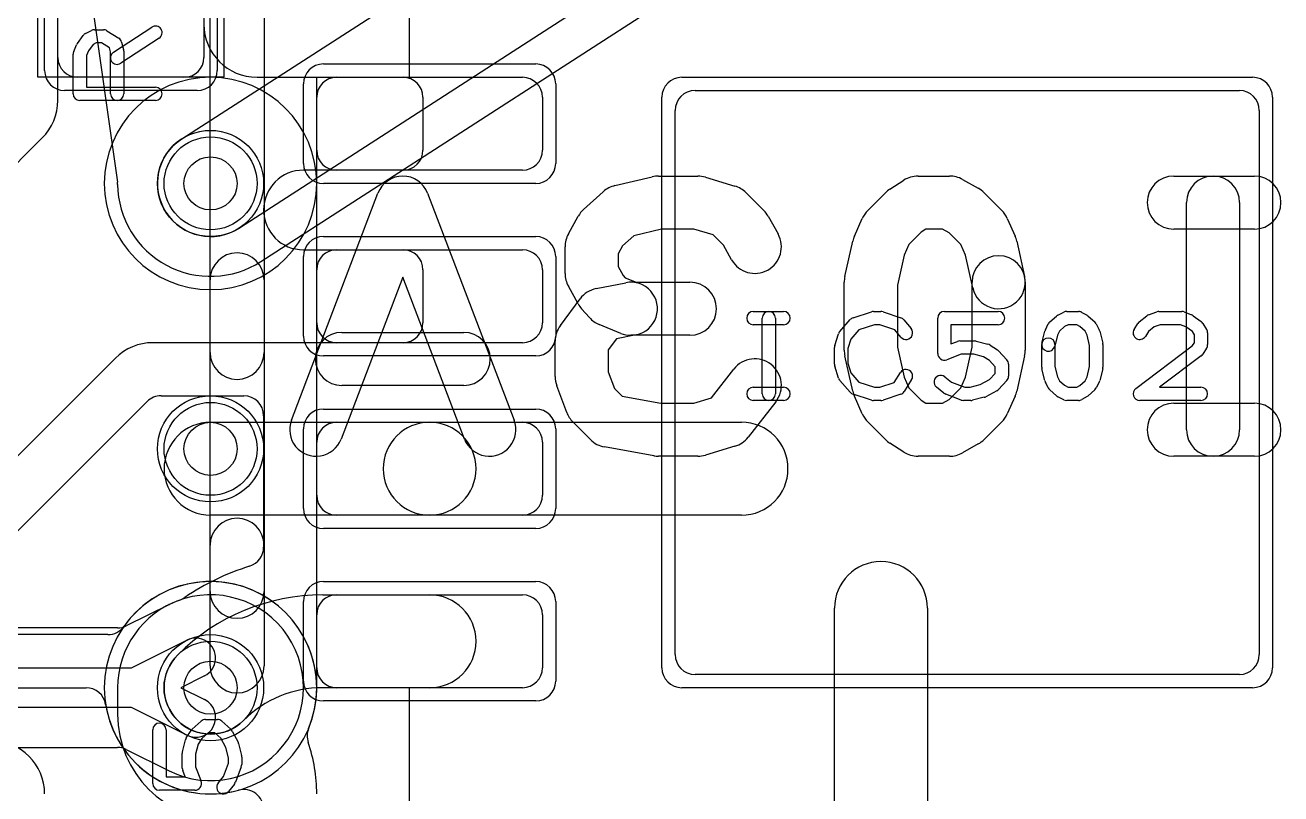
# Model space of a CAD drawing. Extents: x 0 to 23.1, y -0.5 to 20.
# Drawn here: x 14.302 to 19.031, y 10.2 to 13.097 of the extents above; entities that cross this region are included whole.
import ezdxf

# ---------------------------------------------------------------- set-up
doc = ezdxf.new("R2010")
doc.units = 0
for name, color, linetype in [('Hole', 1, 'CONTINUOUS'), ('L1', 3, 'CONTINUOUS'), ('L2', 3, 'CONTINUOUS'), ('L3', 3, 'CONTINUOUS'), ('L4', 3, 'CONTINUOUS'), ('MetalMask-A', 176, 'CONTINUOUS'), ('PartsArea-A', 111, 'CONTINUOUS'), ('PartsSilk-A', 221, 'CONTINUOUS'), ('PartsSilk-B', 221, 'CONTINUOUS'), ('Resist-A', 2, 'CONTINUOUS'), ('Resist-B', 2, 'CONTINUOUS'), ('Silk-A', 140, 'CONTINUOUS'), ('Silk-B', 140, 'CONTINUOUS')]:
    doc.layers.add(name, color=color, linetype=linetype)

msp = doc.modelspace()

# ---------------------------------------------------------------- linework, layer by layer
at = {"layer": 'Hole'}
for centre in [(15, 12.5), (15, 11.5), (15, 10.6)]:
    msp.add_circle(centre, 0.1, dxfattribs=at)
at = {"layer": 'L1'}
for p, q in [((14.425, 12.8128), (14.425, 13.27503)), ((14.425, 12.975), (14.425, 13.275)), ((14.975, 13.275), (14.975, 12.975)), ((14.9, 12.9), (14.5, 12.9)), ((15.175, 12.9), (15.72503, 12.9)), ((15.475, 12.9), (16.175, 12.9)), ((15.4, 12.625), (15.4, 12.825)), ((15.8, 12.82503), (15.8, 12.62501)), ((16.25, 12.825), (16.25, 12.625)), ((16.825, 12.85), (18.875, 12.85)), ((16.75, 10.725), (16.75, 12.775)), ((18.95, 12.775), (18.95, 10.725)), ((13.94752, 12.25248), (14.36642, 12.67138)), ((15.72503, 12.55004), (15.35, 12.55004)), ((16.175, 12.55), (15.475, 12.55)), ((15.2, 12.40004), (15.2, 12.39996)), ((15.35, 12.24996), (15.72503, 12.24996)), ((15.475, 12.25), (16.175, 12.25)), ((15.4, 11.975), (15.4, 12.175)), ((15.8, 12.17499), (15.8, 11.97497)), ((16.25, 12.175), (16.25, 11.975)), ((15.72503, 11.9), (14.78284, 11.9)), ((16.175, 11.9), (15.475, 11.9)), ((14.64142, 11.84142), (13.95858, 11.15858)), ((14.81392, 11.69996), (15.12496, 11.69996)), ((14.10003, 11.01713), (14.76089, 11.67799)), ((15, 11.6), (15.825, 11.6)), ((15.19996, 11.62496), (15.19996, 11.12964)), ((15.475, 11.6), (16.175, 11.6)), ((15.825, 11.6), (17, 11.6)), ((15.4, 11.325), (15.4, 11.525)), ((16.25, 11.525), (16.25, 11.325)), ((15.825, 11.25), (15, 11.25)), ((16.175, 11.25), (15.475, 11.25)), ((17, 11.25), (15.825, 11.25)), ((15.42247, 10.95), (15.825, 10.95)), ((15.475, 10.95), (16.175, 10.95)), ((17.35, 9.725), (17.35, 10.9)), ((17.7, 10.9), (17.7, 9.725)), ((15.4, 10.675), (15.4, 10.875)), ((16.25, 10.875), (16.25, 10.675)), ((18.875, 10.65), (16.825, 10.65)), ((14.64996, 10.6), (14.64996, 10.49996)), ((15.825, 10.6), (15.42247, 10.6)), ((16.175, 10.6), (15.475, 10.6))]:
    msp.add_line(p, q, dxfattribs=at)
for centre in [(15, 12.5), (15, 11.5), (15, 10.6)]:
    msp.add_circle(centre, 0.2, dxfattribs=at)
for centre, radius, start, end in [((15.175, 13.1), 0.2, 180, -90), ((14.5, 12.975), 0.075, 180, -90), ((14.9, 12.975), 0.075, -90, 0), ((15.475, 12.825), 0.075, 90, 180), ((15.72503, 12.82503), 0.07497, 0, 90), ((16.175, 12.825), 0.075, 0, 90), ((16.825, 12.775), 0.075, 90, 180), ((18.875, 12.775), 0.075, 0, 90), ((14.225, 12.8128), 0.2, -45, 0), ((15.475, 12.625), 0.075, 180, -90), ((15.72503, 12.62501), 0.07497, -90, 0), ((16.175, 12.625), 0.075, -90, 0), ((15.35, 12.40004), 0.15, 90, 180), ((15.35, 12.39996), 0.15, 180, -90), ((15.475, 12.175), 0.075, 90, 180), ((15.72503, 12.17499), 0.07497, 0, 90), ((16.175, 12.175), 0.075, 0, 90), ((15.475, 11.975), 0.075, 180, -90), ((15.72503, 11.97497), 0.07497, -90, 0), ((16.175, 11.975), 0.075, -90, 0), ((14.78284, 11.7), 0.2, 90, 135), ((14.81392, 11.62496), 0.075, 90, 135), ((15.12496, 11.62496), 0.075, 0, 90), ((15, 11.425), 0.175, 90, -90), ((15.475, 11.525), 0.075, 90, 180), ((15.825, 11.425), 0.175, 90, -90), ((15.825, 11.425), 0.175, -90, 90), ((16.175, 11.525), 0.075, 0, 90), ((17, 11.425), 0.175, -90, 90), ((15.475, 11.325), 0.075, 180, -90), ((16.175, 11.325), 0.075, -90, 0), ((15.12496, 11.12964), 0.075, -72.64734, 0), ((17.525, 10.9), 0.175, 0, 180), ((15.42247, 10.17755), 0.92249, 107.35306, 124.24907), ((15, 10.6), 0.35004, 109.39155, 180), ((15.42247, 10.17755), 0.77245, 90, 135), ((14.85999, 11.00131), 0.075, -71.50707, -54.72697), ((15.475, 10.875), 0.075, 90, 180), ((15.825, 10.775), 0.175, -90, 90), ((16.175, 10.875), 0.075, 0, 90), ((15.00001, 10.60001), 0.175, 135, -45), ((16.825, 10.725), 0.075, 180, -90), ((18.875, 10.725), 0.075, -90, 0), ((15.475, 10.675), 0.075, 180, -90), ((16.175, 10.675), 0.075, -90, 0), ((15.42247, 10.17755), 0.42245, 90, 135), ((15.04996, 10.49996), 0.4, 180, -90), ((14.17504, 10.2), 0.2, 0, 90)]:
    msp.add_arc(centre, radius, start, end, dxfattribs=at)
at = {"layer": 'L2'}
msp.add_circle((15, 11.5), 0.2, dxfattribs=at)
for centre, start, end in [((15, 12.5), 90, -90), ((15, 12.5), -90, 90), ((15, 10.6), 90, -90), ((15, 10.6), -90, 90)]:
    msp.add_arc(centre, 0.40004, start, end, dxfattribs=at)
at = {"layer": 'L3'}
for p, q in [((14.61268, 10.80004), (3.7, 10.80004)), ((3.7, 10.6), (14.53094, 10.6))]:
    msp.add_line(p, q, dxfattribs=at)
msp.add_circle((15, 11.5), 0.2, dxfattribs=at)
for centre, radius, start, end in [((15, 12.5), 0.40004, 90, -90), ((15, 12.5), 0.40004, -90, 90), ((15, 10.60001), 0.40004, -22.51421, 144.53758), ((14.61268, 10.87504), 0.075, -90, -34.92756), ((14.53094, 10.52503), 0.07497, 9.07911, 90), ((15, 10.6), 0.40004, -170.91889, -74.73847), ((15.43883, 10.41811), 0.075, 157.48356, -161.15195), ((14.8, 10.19999), 0.60004, 0.00096, 18.85225), ((15.12503, 10.14174), 0.07497, 0, 105.2578)]:
    msp.add_arc(centre, radius, start, end, dxfattribs=at)
at = {"layer": 'L4'}
for p, q in [((14.89151, 12.66802), (18.06651, 14.71802)), ((14.36463, 14.49716), (14.64925, 12.505)), ((18.28349, 14.38198), (15.10849, 12.33198)), ((15.18987, 12.20593), (18.3407, 14.24032)), ((14.84269, 10.9127), (14.6828, 10.83293)), ((14.64932, 10.82504), (12.5, 10.82504)), ((14.70234, 10.675), (14.91071, 10.77896)), ((13.61, 10.675), (14.70234, 10.675)), ((14.97767, 10.64474), (14.888, 10.6)), ((14.888, 10.6), (14.97767, 10.55526)), ((14.70234, 10.525), (13.61, 10.525)), ((14.91071, 10.42104), (14.70234, 10.525)), ((12.5, 10.37496), (14.64931, 10.37496)), ((14.68279, 10.36707), (14.84374, 10.28678))]:
    msp.add_line(p, q, dxfattribs=at)
for centre in [(15, 12.5), (15, 11.5), (15, 10.6)]:
    msp.add_circle(centre, 0.2, dxfattribs=at)
for centre, radius, start, end in [((15, 12.5), 0.2, 122.85021, -57.15091), ((14.575, 12.49439), 0.075, 0.75636, 8.13226), ((15, 12.5), 0.35004, -179.24376, -57.15118), ((15, 10.6), 0.35004, -116.33446, 116.26345), ((14.80921, 10.97981), 0.075, -63.4862, -63.05232), ((15.00183, 10.60092), 0.35004, 116.7239, 116.9479), ((14.81192, 10.98116), 0.075, -64.31987, -63.73559), ((14.64932, 10.90004), 0.075, -90, -63.4862), ((14.94419, 10.71185), 0.075, -63.4862, 116.51596), ((14.94419, 10.48815), 0.075, -116.5138, 63.48404), ((14.64931, 10.29996), 0.075, 63.4862, 90), ((14.94421, 10.48814), 0.22504, -116.51723, -116.29976), ((14.81145, 10.21907), 0.075, 63.66726, 63.85179)]:
    msp.add_arc(centre, radius, start, end, dxfattribs=at)
at = {"layer": 'MetalMask-A'}
for p, q in [((14.425, 12.975), (14.425, 13.275)), ((14.975, 13.275), (14.975, 12.975)), ((14.9, 12.9), (14.5, 12.9)), ((15.475, 12.9), (16.175, 12.9)), ((15.4, 12.625), (15.4, 12.825)), ((16.25, 12.825), (16.25, 12.625)), ((16.825, 12.85), (18.875, 12.85)), ((16.75, 10.725), (16.75, 12.775)), ((18.95, 12.775), (18.95, 10.725)), ((16.175, 12.55), (15.475, 12.55)), ((15.475, 12.25), (16.175, 12.25)), ((15.4, 11.975), (15.4, 12.175)), ((16.25, 12.175), (16.25, 11.975)), ((16.175, 11.9), (15.475, 11.9)), ((15.475, 11.6), (16.175, 11.6)), ((15.4, 11.325), (15.4, 11.525)), ((16.25, 11.525), (16.25, 11.325)), ((16.175, 11.25), (15.475, 11.25)), ((15.475, 10.95), (16.175, 10.95)), ((15.4, 10.675), (15.4, 10.875)), ((16.25, 10.875), (16.25, 10.675)), ((18.875, 10.65), (16.825, 10.65)), ((16.175, 10.6), (15.475, 10.6))]:
    msp.add_line(p, q, dxfattribs=at)
for centre, start, end in [((14.5, 12.975), 180, -90), ((14.9, 12.975), -90, 0), ((15.475, 12.825), 90, 180), ((16.175, 12.825), 0, 90), ((16.825, 12.775), 90, 180), ((18.875, 12.775), 0, 90), ((15.475, 12.625), 180, -90), ((16.175, 12.625), -90, 0), ((15.475, 12.175), 90, 180), ((16.175, 12.175), 0, 90), ((15.475, 11.975), 180, -90), ((16.175, 11.975), -90, 0), ((15.475, 11.525), 90, 180), ((16.175, 11.525), 0, 90), ((15.475, 11.325), 180, -90), ((16.175, 11.325), -90, 0), ((15.475, 10.875), 90, 180), ((16.175, 10.875), 0, 90), ((16.825, 10.725), 180, -90), ((18.875, 10.725), -90, 0), ((15.475, 10.675), 180, -90), ((16.175, 10.675), -90, 0)]:
    msp.add_arc(centre, 0.075, start, end, dxfattribs=at)
at = {"layer": 'PartsArea-A'}
for p, q in [((14.35, 12.9), (14.35, 14.2)), ((15.05, 14.2), (15.05, 12.9)), ((15.75, 12.9), (15.75, 13.85)), ((15.05, 12.9), (14.35, 12.9)), ((15.4, 12.9), (15.75, 12.9)), ((15.4, 10.6), (15.4, 12.9)), ((15.75, 10.6), (15.4, 10.6)), ((15.75, 9.65), (15.75, 10.6))]:
    msp.add_line(p, q, dxfattribs=at)
at = {"layer": 'PartsSilk-A'}
for p, q in [((14.9984, 10.68216), (14.9984, 14.5)), ((15.2016, 14.3984), (15.2016, 10.68216)), ((14.4983, 13.0272), (14.52052, 13.05776)), ((14.52956, 13.06542), (14.55178, 13.07653)), ((14.56296, 13.07917), (14.5963, 13.07917)), ((14.60955, 13.07537), (14.65399, 13.04759)), ((14.63447, 12.99453), (14.77891, 13.08898)), ((14.48456, 12.99765), (14.49567, 13.02265)), ((14.55737, 13.02343), (14.54029, 12.99993)), ((14.56886, 13.02917), (14.55737, 13.02343)), ((14.58913, 13.02917), (14.56886, 13.02917)), ((14.61913, 13.01042), (14.58913, 13.02917)), ((14.62315, 12.99533), (14.61913, 13.01042)), ((14.80627, 13.04714), (14.66183, 12.95269)), ((14.6649, 13.03283), (14.67231, 13.00505)), ((14.48241, 12.8375), (14.48241, 12.9875)), ((14.54029, 12.99993), (14.53241, 12.9822)), ((14.53241, 12.9822), (14.53241, 12.8625)), ((14.62315, 12.8375), (14.62315, 12.99533)), ((14.67315, 12.99861), (14.67315, 12.8375)), ((14.53241, 12.8625), (14.79259, 12.8625)), ((14.79259, 12.8125), (14.50741, 12.8125)), ((17.04444, 12.01759), (17.15833, 12.01759)), ((17.42016, 11.99418), (17.4896, 12.0164)), ((17.49722, 12.01759), (17.525, 12.01759)), ((17.5329, 12.01631), (17.59957, 11.99409)), ((17.76389, 12.01759), (17.96667, 12.01759)), ((18.1916, 12.00384), (18.21382, 12.01495)), ((18.225, 12.01759), (18.26944, 12.01759)), ((18.28184, 12.0143), (18.30129, 12.00319)), ((18.53313, 12.00497), (18.56368, 12.01608)), ((18.57222, 12.01759), (18.65833, 12.01759)), ((18.66761, 12.0158), (18.69539, 12.00469)), ((17.15833, 11.96759), (17.04444, 11.96759)), ((17.07778, 11.70741), (17.07778, 11.99259)), ((17.12778, 11.99259), (17.12778, 11.70741)), ((17.37008, 11.94239), (17.40897, 11.98683)), ((17.50112, 11.96759), (17.44202, 11.94868)), ((17.52094, 11.96759), (17.50112, 11.96759)), ((17.57702, 11.9489), (17.52094, 11.96759)), ((17.61088, 11.98637), (17.63865, 11.95304)), ((17.73889, 11.85926), (17.73889, 11.99259)), ((17.96667, 11.96759), (17.78889, 11.96759)), ((17.78889, 11.96759), (17.78889, 11.89554)), ((18.14431, 11.94822), (18.15542, 11.97044)), ((18.16117, 11.97795), (18.18617, 12.00017)), ((18.2309, 11.96759), (18.21692, 11.9606)), ((18.2628, 11.96759), (18.2309, 11.96759)), ((18.27423, 11.96106), (18.2628, 11.96759)), ((18.3055, 12.00017), (18.3305, 11.97795)), ((18.33625, 11.97044), (18.34736, 11.94822)), ((18.4788, 11.95029), (18.49269, 11.97251)), ((18.49827, 11.97878), (18.52605, 12.001)), ((18.57662, 11.96759), (18.55408, 11.95939)), ((18.65352, 11.96759), (18.57662, 11.96759)), ((18.67393, 11.95943), (18.65352, 11.96759)), ((18.70081, 12.0017), (18.73137, 11.97948)), ((18.73787, 11.97251), (18.75176, 11.95029)), ((17.35114, 11.88894), (17.36503, 11.93339)), ((17.44202, 11.94868), (17.41118, 11.91344)), ((17.60023, 11.92104), (17.57702, 11.9489)), ((18.13131, 11.89865), (18.14242, 11.9431)), ((18.19026, 11.92831), (18.17981, 11.88653)), ((18.19799, 11.94377), (18.19026, 11.92831)), ((18.21692, 11.9606), (18.19799, 11.94377)), ((18.29368, 11.94377), (18.27423, 11.96106)), ((18.30141, 11.92831), (18.29368, 11.94377)), ((18.31111, 11.88951), (18.30141, 11.92831)), ((18.34925, 11.9431), (18.36036, 11.89865)), ((18.53283, 11.9424), (18.5212, 11.92379)), ((18.55408, 11.95939), (18.53283, 11.9424)), ((18.69804, 11.94189), (18.67393, 11.95943)), ((18.70556, 11.92987), (18.69804, 11.94189)), ((18.70556, 11.89976), (18.70556, 11.92987)), ((18.75556, 11.93704), (18.75556, 11.89259)), ((17.35, 11.81852), (17.35, 11.88148)), ((17.41118, 11.91344), (17.4, 11.87766)), ((17.4, 11.87766), (17.4, 11.82234)), ((17.78889, 11.89554), (17.81332, 11.90484)), ((17.82222, 11.90648), (17.87778, 11.90648)), ((17.88384, 11.90573), (17.92828, 11.89462)), ((17.93609, 11.89117), (17.96387, 11.87265)), ((18.13056, 11.80741), (18.13056, 11.89259)), ((18.18056, 11.89259), (18.18056, 11.81049)), ((18.31111, 11.81049), (18.31111, 11.88951)), ((18.36111, 11.89259), (18.36111, 11.80741)), ((18.48497, 11.72739), (18.69793, 11.88756)), ((18.69793, 11.88756), (18.70556, 11.89976)), ((18.75176, 11.87934), (18.73787, 11.85712)), ((17.82682, 11.85648), (17.77279, 11.8359)), ((17.8747, 11.85648), (17.82682, 11.85648)), ((17.91196, 11.84717), (17.8747, 11.85648)), ((17.93362, 11.83273), (17.91196, 11.84717)), ((17.95556, 11.80879), (17.93362, 11.83273)), ((17.96843, 11.86875), (17.99899, 11.83542)), ((18.7317, 11.85039), (18.57483, 11.73241)), ((17.36503, 11.76661), (17.35114, 11.81106)), ((17.4, 11.82234), (17.41118, 11.78656)), ((17.41118, 11.78656), (17.44202, 11.75132)), ((17.57523, 11.7505), (17.59824, 11.78732)), ((17.93446, 11.76079), (17.95556, 11.7838)), ((17.95556, 11.7838), (17.95556, 11.80879)), ((18.00556, 11.81852), (18.00556, 11.77407)), ((18.14242, 11.7569), (18.13131, 11.80135)), ((18.18056, 11.81049), (18.19026, 11.77169)), ((18.30141, 11.77169), (18.31111, 11.81049)), ((18.36036, 11.80135), (18.34925, 11.7569)), ((17.04444, 11.73241), (17.15833, 11.73241)), ((17.40897, 11.71317), (17.37008, 11.75761)), ((17.44202, 11.75132), (17.50112, 11.73241)), ((17.50112, 11.73241), (17.52094, 11.73241)), ((17.52094, 11.73241), (17.57523, 11.7505)), ((17.64064, 11.76082), (17.61287, 11.71638)), ((17.76216, 11.71011), (17.73438, 11.73233)), ((17.76562, 11.77137), (17.79034, 11.7516)), ((17.79034, 11.7516), (17.84071, 11.73241)), ((17.84071, 11.73241), (17.86081, 11.73241)), ((17.86081, 11.73241), (17.89928, 11.74203)), ((17.89928, 11.74203), (17.93446, 11.76079)), ((17.99899, 11.75717), (17.96843, 11.72384)), ((18.15542, 11.72956), (18.14431, 11.75178)), ((18.19026, 11.77169), (18.19799, 11.75623)), ((18.19799, 11.75623), (18.21692, 11.7394)), ((18.21692, 11.7394), (18.2309, 11.73241)), ((18.2309, 11.73241), (18.2628, 11.73241)), ((18.2628, 11.73241), (18.27423, 11.73894)), ((18.27423, 11.73894), (18.29368, 11.75623)), ((18.29368, 11.75623), (18.30141, 11.77169)), ((18.34736, 11.75178), (18.33625, 11.72956)), ((18.57483, 11.73241), (18.73056, 11.73241)), ((17.4896, 11.6836), (17.42016, 11.70582)), ((17.59957, 11.70591), (17.5329, 11.68369)), ((17.82721, 11.68405), (17.76888, 11.70627)), ((17.91439, 11.69427), (17.86995, 11.68316)), ((17.96176, 11.71868), (17.92009, 11.69646)), ((18.18617, 11.69983), (18.16117, 11.72205)), ((18.21382, 11.68505), (18.1916, 11.69616)), ((18.30129, 11.69681), (18.28184, 11.6857)), ((18.3305, 11.72205), (18.3055, 11.69983)), ((17.15833, 11.68241), (17.04444, 11.68241)), ((17.525, 11.68241), (17.49722, 11.68241)), ((17.86389, 11.68241), (17.83611, 11.68241)), ((18.26944, 11.68241), (18.225, 11.68241)), ((18.73056, 11.68241), (18.5, 11.68241)), ((14.93125, 10.44343), (14.96458, 10.47399)), ((14.98148, 10.48056), (15.02593, 10.48056)), ((15.04283, 10.47399), (15.07616, 10.44343)), ((14.78241, 10.23889), (14.78241, 10.44167)), ((14.83241, 10.44167), (14.83241, 10.26389)), ((14.90883, 10.41109), (14.92735, 10.43887)), ((14.96727, 10.40862), (14.95283, 10.38696)), ((14.99121, 10.43056), (14.96727, 10.40862)), ((15.0162, 10.43056), (14.99121, 10.43056)), ((15.03921, 10.40946), (15.0162, 10.43056)), ((15.05797, 10.37428), (15.03921, 10.40946)), ((15.08132, 10.43676), (15.10354, 10.39509)), ((14.89427, 10.35884), (14.90538, 10.40328)), ((14.95283, 10.38696), (14.94352, 10.3497)), ((15.06759, 10.33581), (15.05797, 10.37428)), ((15.10573, 10.38939), (15.11684, 10.34495)), ((14.89352, 10.29722), (14.89352, 10.35278)), ((14.94352, 10.3497), (14.94352, 10.30182)), ((15.0484, 10.26534), (15.06759, 10.31571)), ((15.06759, 10.31571), (15.06759, 10.33581)), ((15.11759, 10.33889), (15.11759, 10.31111)), ((14.83241, 10.26389), (14.90446, 10.26389)), ((14.90446, 10.26389), (14.89516, 10.28832)), ((14.94352, 10.30182), (14.9641, 10.24779)), ((15.02863, 10.24062), (15.0484, 10.26534)), ((15.11595, 10.30221), (15.09373, 10.24388)), ((15.08989, 10.23716), (15.06767, 10.20938)), ((14.94074, 10.21389), (14.80741, 10.21389))]:
    msp.add_line(p, q, dxfattribs=at)
for centre, radius, start, end in [((14.54074, 13.04306), 0.025, 116.56505, 143.97932), ((14.56296, 13.05417), 0.025, 90, 116.56505), ((14.5963, 13.05417), 0.025, 57.99462, 90), ((14.79259, 13.06806), 0.025, -56.81854, 123.18086), ((14.51852, 13.0125), 0.025, 143.98274, 156.03964), ((14.64074, 13.02639), 0.025, 14.92551, 57.98998), ((14.50741, 12.9875), 0.025, 156.04915, 180), ((14.64815, 12.97361), 0.025, 123.18146, -56.81914), ((14.64815, 12.99861), 0.025, 0, 14.93527), ((14.50741, 12.8375), 0.025, 180, -90), ((14.64815, 12.8375), 0.025, 180, 0), ((14.79259, 12.8375), 0.025, -90, 90), ((17.04444, 11.99259), 0.025, 90, -90), ((17.10278, 11.99259), 0.025, 0, 180), ((17.15833, 11.99259), 0.025, -90, 90), ((17.49722, 11.99259), 0.025, 90, 107.74642), ((17.525, 11.99259), 0.025, 71.57954, 90), ((17.76389, 11.99259), 0.025, 90, 180), ((17.96667, 11.99259), 0.025, -90, 90), ((18.225, 11.99259), 0.025, 90, 116.56505), ((18.26944, 11.99259), 0.025, 60.26649, 90), ((18.57222, 11.99259), 0.025, 90, 109.98461), ((18.65833, 11.99259), 0.025, 68.2071, 90), ((17.42778, 11.97037), 0.025, 107.74642, 138.81192), ((17.59167, 11.97037), 0.025, 39.7909, 71.57954), ((18.17778, 11.95926), 0.025, 131.62783, 153.43495), ((18.20278, 11.98148), 0.025, 116.56505, 131.62783), ((18.28889, 11.98148), 0.025, 48.37217, 60.26649), ((18.31389, 11.95926), 0.025, 26.56505, 48.37217), ((18.51389, 11.95926), 0.025, 128.66697, 147.98998), ((18.54167, 11.98148), 0.025, 109.97919, 128.65478), ((18.68611, 11.98148), 0.025, 53.98274, 68.20215), ((18.71667, 11.95926), 0.025, 32.00538, 53.97932), ((17.38889, 11.92593), 0.025, 138.81192, 162.63777), ((17.61944, 11.93704), 0.025, -140.2091, 39.8005), ((18.16667, 11.93704), 0.025, 153.43495, 165.96932), ((18.325, 11.93704), 0.025, 14.03068, 26.56505), ((18.5, 11.93704), 0.025, 147.99462, -32.01002), ((18.73056, 11.93704), 0.025, 0, 32.01002), ((17.375, 11.88148), 0.025, 162.63777, 180), ((17.82222, 11.88148), 0.025, 90, 110.85364), ((17.87778, 11.88148), 0.025, 75.96932, 90), ((17.92222, 11.87037), 0.025, 56.30358, 75.96376), ((17.95, 11.85185), 0.025, 42.5203, 56.30993), ((18.15556, 11.89259), 0.025, 0, 180), ((18.15556, 11.89259), 0.025, 165.96932, -14.03321), ((18.33611, 11.89259), 0.025, 0, 14.03068), ((18.73056, 11.89259), 0.025, -32.00538, 0), ((17.76389, 11.85926), 0.025, 180, -69.1435), ((17.98056, 11.81852), 0.025, 0, 42.51745), ((18.71667, 11.87037), 0.025, -53.0476, -32.01002), ((17.375, 11.81852), 0.025, 180, -162.63777), ((17.61944, 11.77407), 0.025, -32.00538, 147.99925), ((18.15556, 11.80741), 0.025, 180, -165.96932), ((18.33611, 11.80741), 0.025, -14.03068, 0), ((17.04444, 11.70741), 0.025, 90, -90), ((17.15833, 11.70741), 0.025, -90, 90), ((17.38889, 11.77407), 0.025, -162.63777, -138.81192), ((17.75, 11.75185), 0.025, 51.33303, -128.65478), ((17.98056, 11.77407), 0.025, -42.5203, 0), ((18.16667, 11.76296), 0.025, -165.96932, -153.43495), ((18.325, 11.76296), 0.025, -26.56505, -14.03068), ((18.73056, 11.70741), 0.025, -90, 90), ((17.10278, 11.70741), 0.025, 180, 0), ((17.42778, 11.72963), 0.025, -138.81192, -107.74642), ((17.49722, 11.70741), 0.025, -107.74642, -90), ((17.525, 11.70741), 0.025, -90, -71.57954), ((17.59167, 11.72963), 0.025, -71.57954, -32.00538), ((17.77778, 11.72963), 0.025, -128.66697, -110.85364), ((17.83611, 11.70741), 0.025, -110.8565, -90), ((17.86389, 11.70741), 0.025, -90, -75.96376), ((17.90833, 11.71852), 0.025, -75.96932, -61.9318), ((17.95, 11.74074), 0.025, -61.9383, -42.51745), ((18.17778, 11.74074), 0.025, -153.43495, -131.62783), ((18.20278, 11.71852), 0.025, -131.62783, -116.56505), ((18.225, 11.70741), 0.025, -116.56505, -90), ((18.26944, 11.70741), 0.025, -90, -60.26649), ((18.28889, 11.71852), 0.025, -60.26649, -48.37217), ((18.31389, 11.74074), 0.025, -48.37217, -26.56505), ((18.5, 11.70741), 0.025, 126.9524, -90), ((15.1, 10.68216), 0.1016, 180, 0), ((14.80741, 10.44167), 0.025, 0, 180), ((14.98148, 10.45556), 0.025, 90, 132.51745), ((15.02593, 10.45556), 0.025, 47.4797, 90), ((14.92963, 10.39722), 0.025, 146.30358, 165.96376), ((14.94815, 10.425), 0.025, 132.5203, 146.30993), ((15.05926, 10.425), 0.025, 28.0617, 47.48255), ((14.91852, 10.35278), 0.025, 165.96932, 180), ((15.08148, 10.38333), 0.025, 14.03068, 28.0682), ((15.09259, 10.33889), 0.025, 0, 14.03624), ((14.91852, 10.29722), 0.025, 180, -159.14636), ((15.09259, 10.31111), 0.025, -20.8565, 0), ((14.80741, 10.23889), 0.025, 180, -90), ((14.94074, 10.23889), 0.025, -90, 20.8565), ((15.04815, 10.225), 0.025, 141.33303, -38.65478), ((15.07037, 10.25278), 0.025, -38.66697, -20.85364)]:
    msp.add_arc(centre, radius, start, end, dxfattribs=at)
at = {"layer": 'PartsSilk-B'}
for p, q in [((16.52325, 12.49175), (16.66399, 12.52509)), ((16.68704, 12.52778), (16.83519, 12.52778)), ((16.86393, 12.52356), (16.97504, 12.49022)), ((17.55888, 12.47855), (17.61073, 12.51189)), ((17.66481, 12.52778), (17.78333, 12.52778)), ((17.83236, 12.51493), (17.89162, 12.48159)), ((18.62778, 12.52778), (18.93148, 12.52778)), ((15.3047, 11.60782), (15.63062, 12.46338)), ((15.81752, 12.46338), (16.14345, 11.60782)), ((16.40533, 12.40212), (16.47941, 12.46878)), ((17.01701, 12.46515), (17.08367, 12.39849)), ((17.47559, 12.39849), (17.54225, 12.46515)), ((17.9133, 12.46516), (17.97997, 12.3985)), ((18.67593, 11.57222), (18.67593, 12.42778)), ((18.87593, 12.42778), (18.87593, 11.57222)), ((16.34777, 12.30967), (16.3848, 12.37634)), ((17.10038, 12.37635), (17.13742, 12.30968)), ((17.42529, 12.30172), (17.45492, 12.36839)), ((18.00064, 12.36839), (18.03027, 12.30172)), ((16.5942, 12.30302), (16.55153, 12.26462)), ((16.69872, 12.32778), (16.5942, 12.30302)), ((16.82051, 12.32778), (16.69872, 12.32778)), ((16.89341, 12.3059), (16.82051, 12.32778)), ((16.93235, 12.26697), (16.89341, 12.3059)), ((17.67608, 12.31614), (17.63014, 12.2702)), ((17.69419, 12.32778), (17.67608, 12.31614)), ((17.75713, 12.32778), (17.69419, 12.32778)), ((17.78159, 12.31402), (17.75713, 12.32778)), ((17.82542, 12.2702), (17.78159, 12.31402)), ((18.93148, 12.32778), (18.62778, 12.32778)), ((16.33519, 12.16111), (16.33519, 12.26111)), ((16.55153, 12.26462), (16.53519, 12.2352)), ((16.96258, 12.21254), (16.93235, 12.26697)), ((17.38942, 12.14947), (17.41905, 12.2828)), ((17.63014, 12.2702), (17.61212, 12.22964)), ((17.84344, 12.22964), (17.82542, 12.2702)), ((18.03651, 12.2828), (18.06614, 12.14947)), ((16.53519, 12.2352), (16.53519, 12.18702)), ((17.61212, 12.22964), (17.58704, 12.1168)), ((17.8709, 12.10609), (17.84344, 12.22964)), ((16.53519, 12.18702), (16.55429, 12.15264)), ((15.72407, 12.14688), (15.4916, 11.53662)), ((15.95655, 11.53662), (15.72407, 12.14688)), ((16.3848, 12.04588), (16.34777, 12.11255)), ((16.45261, 12.10362), (16.56372, 12.12584)), ((16.55429, 12.15264), (16.56118, 12.14488)), ((16.56118, 12.14488), (16.60299, 12.12778)), ((16.60299, 12.12778), (16.80556, 12.12778)), ((17.38704, 11.87222), (17.38704, 12.12778)), ((17.58704, 12.1168), (17.58704, 11.8832)), ((17.86852, 11.8832), (17.86852, 12.12778)), ((18.06852, 12.12778), (18.06852, 11.87222)), ((16.31779, 11.96508), (16.39186, 12.06508)), ((16.42711, 11.99467), (16.39748, 12.028)), ((16.54547, 11.93522), (16.46399, 11.96855)), ((15.49444, 11.93889), (15.9537, 11.93889)), ((16.60294, 11.92972), (16.52963, 11.91506)), ((16.80556, 11.92778), (16.58333, 11.92778)), ((16.29815, 11.77222), (16.29815, 11.90556)), ((16.52963, 11.91506), (16.49815, 11.87256)), ((16.49815, 11.87256), (16.49815, 11.79014)), ((17.58704, 11.8832), (17.61212, 11.77036)), ((17.84344, 11.77036), (17.86852, 11.8832)), ((17.41905, 11.7172), (17.38942, 11.85053)), ((18.06614, 11.85053), (18.03651, 11.7172)), ((16.49815, 11.79014), (16.52137, 11.72746)), ((16.88697, 11.69216), (16.97106, 11.80028)), ((15.9537, 11.73889), (15.49444, 11.73889)), ((16.34142, 11.63749), (16.30438, 11.73749)), ((17.61212, 11.77036), (17.63014, 11.7298)), ((17.82542, 11.7298), (17.84344, 11.77036)), ((16.52137, 11.72746), (16.55041, 11.69843)), ((16.55041, 11.69843), (16.69597, 11.67222)), ((16.82051, 11.67222), (16.88697, 11.69216)), ((17.45492, 11.63161), (17.42529, 11.69828)), ((17.63014, 11.7298), (17.67608, 11.68386)), ((17.67608, 11.68386), (17.69419, 11.67222)), ((17.75713, 11.67222), (17.78159, 11.68598)), ((17.78159, 11.68598), (17.82542, 11.7298)), ((18.03027, 11.69828), (18.00064, 11.63161)), ((16.69597, 11.67222), (16.82051, 11.67222)), ((17.12894, 11.6775), (17.02524, 11.54417)), ((17.69419, 11.67222), (17.75713, 11.67222)), ((18.62778, 11.67222), (18.93148, 11.67222)), ((16.43114, 11.53485), (16.36448, 11.60151)), ((17.54225, 11.53485), (17.47559, 11.60151)), ((17.97997, 11.6015), (17.9133, 11.53484)), ((16.66932, 11.4738), (16.48413, 11.50714)), ((16.97504, 11.50978), (16.86393, 11.47644)), ((17.61073, 11.48811), (17.55888, 11.52145)), ((17.89162, 11.51841), (17.83236, 11.48507)), ((16.83519, 11.47222), (16.68704, 11.47222)), ((17.78333, 11.47222), (17.66481, 11.47222)), ((18.93148, 11.47222), (18.62778, 11.47222))]:
    msp.add_line(p, q, dxfattribs=at)
for centre, start, end in [((15.72407, 12.42778), 20.85446, 159.14554), ((16.5463, 12.39444), 103.32614, 131.9804), ((16.68704, 12.42778), 90, 103.32614), ((16.83519, 12.42778), 73.29746, 90), ((16.9463, 12.39444), 45, 73.29746), ((17.66481, 12.42778), 90, 122.74137), ((17.78333, 12.42778), 60.63819, 90), ((18.62778, 12.42778), 90, -90), ((18.77593, 12.42778), 0, 180), ((18.93148, 12.42778), -90, 90), ((17.61296, 12.39444), 122.7397, 135), ((17.84259, 12.39444), 45.00405, 60.63766), ((16.47222, 12.32778), 131.9804, 150.94873), ((17.01296, 12.32778), 29.05627, 45), ((17.5463, 12.32778), 135, 156.03831), ((17.90926, 12.32778), 23.96074, 45.0043), ((16.43519, 12.26111), 150.94873, 180), ((17.05, 12.26111), -150.94373, 29.05533), ((17.51667, 12.26111), 156.03926, 167.47074), ((17.93889, 12.26111), 12.52694, 23.96169), ((17.96852, 12.12778), 0, 180), ((16.43519, 12.16111), 180, -150.94873), ((16.58333, 12.02778), -78.69119, 101.30894), ((16.80556, 12.02778), -90, 90), ((17.48704, 12.12778), 167.47306, 180), ((17.96852, 12.12778), -167.47306, 12.52926), ((16.47222, 12.00556), 101.30881, 143.47387), ((16.47222, 12.09444), -150.94873, -138.36456), ((16.50185, 12.06111), -138.36456, -112.24613), ((15.49444, 11.83889), 90, -90), ((15.9537, 11.83889), -90, 90), ((16.39815, 11.90556), 143.47387, 180), ((16.58333, 12.02778), -112.24613, -90), ((17.48704, 11.87222), 180, -167.47074), ((17.96852, 11.87222), -12.52694, 0), ((17.05, 11.73889), -37.87147, 142.12531), ((16.39815, 11.77222), 180, -159.67666), ((17.51667, 11.73889), -167.47306, -156.03831), ((17.93889, 11.73889), -23.96074, -12.52926), ((16.43519, 11.67222), -159.67666, -135), ((18.62778, 11.57222), 90, -90), ((18.93148, 11.57222), -90, 90), ((15.39815, 11.57222), 159.14554, -20.85401), ((16.05, 11.57222), -159.14554, 20.8546), ((17.5463, 11.67222), -156.03926, -135), ((17.90926, 11.67222), -45.00405, -23.96169), ((16.9463, 11.60556), -73.29746, -37.87147), ((18.77593, 11.57222), 180, 0), ((16.50185, 11.60556), -135, -100.20646), ((17.61296, 11.60556), -135, -122.74137), ((17.84259, 11.60556), -60.63819, -45.0043), ((16.68704, 11.57222), -100.20646, -90), ((16.83519, 11.57222), -90, -73.29746), ((17.66481, 11.57222), -122.7397, -90), ((17.78333, 11.57222), -90, -60.63766)]:
    msp.add_arc(centre, 0.1, start, end, dxfattribs=at)
at = {"layer": 'Resist-A'}
for p, q in [((14.375, 12.925), (14.375, 13.325)), ((15.025, 13.325), (15.025, 12.925)), ((15.425, 12.95), (16.225, 12.95)), ((15.35, 12.575), (15.35, 12.875)), ((16.3, 12.875), (16.3, 12.575)), ((16.775, 12.9), (18.925, 12.9)), ((14.95, 12.85), (14.45, 12.85)), ((16.7, 10.675), (16.7, 12.825)), ((19, 12.825), (19, 10.675)), ((16.225, 12.5), (15.425, 12.5)), ((15.425, 12.3), (16.225, 12.3)), ((15.35, 11.925), (15.35, 12.225)), ((16.3, 12.225), (16.3, 11.925)), ((16.225, 11.85), (15.425, 11.85)), ((15.425, 11.65), (16.225, 11.65)), ((15.35, 11.275), (15.35, 11.575)), ((16.3, 11.575), (16.3, 11.275)), ((16.225, 11.2), (15.425, 11.2)), ((15.425, 11), (16.225, 11)), ((15.35, 10.625), (15.35, 10.925)), ((16.3, 10.925), (16.3, 10.625)), ((18.925, 10.6), (16.775, 10.6)), ((16.225, 10.55), (15.425, 10.55))]:
    msp.add_line(p, q, dxfattribs=at)
for centre in [(15, 12.5), (15, 11.5), (15, 10.6)]:
    msp.add_circle(centre, 0.175, dxfattribs=at)
for centre, start, end in [((14.45, 12.925), 180, -90), ((14.95, 12.925), -90, 0), ((15.425, 12.875), 90, 180), ((16.225, 12.875), 0, 90), ((16.775, 12.825), 90, 180), ((18.925, 12.825), 0, 90), ((15.425, 12.575), 180, -90), ((16.225, 12.575), -90, 0), ((15.425, 12.225), 90, 180), ((16.225, 12.225), 0, 90), ((15.425, 11.925), 180, -90), ((16.225, 11.925), -90, 0), ((15.425, 11.575), 90, 180), ((16.225, 11.575), 0, 90), ((15.425, 11.275), 180, -90), ((16.225, 11.275), -90, 0), ((15.425, 10.925), 90, 180), ((16.225, 10.925), 0, 90), ((16.775, 10.675), 180, -90), ((18.925, 10.675), -90, 0), ((15.425, 10.625), 180, -90), ((16.225, 10.625), -90, 0)]:
    msp.add_arc(centre, 0.075, start, end, dxfattribs=at)
at = {"layer": 'Resist-B'}
for centre in [(15, 12.5), (15, 11.5), (15, 10.6)]:
    msp.add_circle(centre, 0.175, dxfattribs=at)
at = {"layer": 'Silk-A'}
for p, q in [((14.9984, 11.86308), (14.9984, 12.13692)), ((15.2016, 12.13692), (15.2016, 11.86308)), ((14.9984, 10.96308), (14.9984, 11.13692)), ((15.2016, 11.13692), (15.2016, 10.96308))]:
    msp.add_line(p, q, dxfattribs=at)
for centre, start, end in [((15.1, 12.13692), 0, 180), ((15.1, 11.86308), 180, 0), ((15.1, 11.13692), 0, 180), ((15.1, 10.96308), 180, 0)]:
    msp.add_arc(centre, 0.1016, start, end, dxfattribs=at)
at = {"layer": 'Silk-B'}
for p, q in [((16.52325, 12.49175), (16.66399, 12.52509)), ((16.68704, 12.52778), (16.83519, 12.52778)), ((16.86393, 12.52356), (16.97504, 12.49022)), ((17.55888, 12.47855), (17.61073, 12.51189)), ((17.66481, 12.52778), (17.78333, 12.52778)), ((17.83236, 12.51493), (17.89162, 12.48159)), ((18.62778, 12.52778), (18.93148, 12.52778)), ((15.3047, 11.60782), (15.63062, 12.46338)), ((15.81752, 12.46338), (16.14345, 11.60782)), ((16.40533, 12.40212), (16.47941, 12.46878)), ((17.01701, 12.46515), (17.08367, 12.39849)), ((17.47559, 12.39849), (17.54225, 12.46515)), ((17.9133, 12.46516), (17.97997, 12.3985)), ((18.67593, 11.57222), (18.67593, 12.42778)), ((18.87593, 12.42778), (18.87593, 11.57222)), ((16.34777, 12.30967), (16.3848, 12.37634)), ((17.10038, 12.37635), (17.13742, 12.30968)), ((17.42529, 12.30172), (17.45492, 12.36839)), ((18.00064, 12.36839), (18.03027, 12.30172)), ((16.5942, 12.30302), (16.55153, 12.26462)), ((16.69872, 12.32778), (16.5942, 12.30302)), ((16.82051, 12.32778), (16.69872, 12.32778)), ((16.89341, 12.3059), (16.82051, 12.32778)), ((16.93235, 12.26697), (16.89341, 12.3059)), ((17.67608, 12.31614), (17.63014, 12.2702)), ((17.69419, 12.32778), (17.67608, 12.31614)), ((17.75713, 12.32778), (17.69419, 12.32778)), ((17.78159, 12.31402), (17.75713, 12.32778)), ((17.82542, 12.2702), (17.78159, 12.31402)), ((18.93148, 12.32778), (18.62778, 12.32778)), ((16.33519, 12.16111), (16.33519, 12.26111)), ((16.55153, 12.26462), (16.53519, 12.2352)), ((16.96258, 12.21254), (16.93235, 12.26697)), ((17.38942, 12.14947), (17.41905, 12.2828)), ((17.63014, 12.2702), (17.61212, 12.22964)), ((17.84344, 12.22964), (17.82542, 12.2702)), ((18.03651, 12.2828), (18.06614, 12.14947)), ((16.53519, 12.2352), (16.53519, 12.18702)), ((17.61212, 12.22964), (17.58704, 12.1168)), ((17.8709, 12.10609), (17.84344, 12.22964)), ((16.53519, 12.18702), (16.55429, 12.15264)), ((15.72407, 12.14688), (15.4916, 11.53662)), ((15.95655, 11.53662), (15.72407, 12.14688)), ((16.3848, 12.04588), (16.34777, 12.11255)), ((16.45261, 12.10362), (16.56372, 12.12584)), ((16.55429, 12.15264), (16.56118, 12.14488)), ((16.56118, 12.14488), (16.60299, 12.12778)), ((16.60299, 12.12778), (16.80556, 12.12778)), ((17.38704, 11.87222), (17.38704, 12.12778)), ((17.58704, 12.1168), (17.58704, 11.8832)), ((17.86852, 11.8832), (17.86852, 12.12778)), ((18.06852, 12.12778), (18.06852, 11.87222)), ((16.31779, 11.96508), (16.39186, 12.06508)), ((16.42711, 11.99467), (16.39748, 12.028)), ((16.54547, 11.93522), (16.46399, 11.96855)), ((15.49444, 11.93889), (15.9537, 11.93889)), ((16.60294, 11.92972), (16.52963, 11.91506)), ((16.80556, 11.92778), (16.58333, 11.92778)), ((16.29815, 11.77222), (16.29815, 11.90556)), ((16.52963, 11.91506), (16.49815, 11.87256)), ((16.49815, 11.87256), (16.49815, 11.79014)), ((17.58704, 11.8832), (17.61212, 11.77036)), ((17.84344, 11.77036), (17.86852, 11.8832)), ((17.41905, 11.7172), (17.38942, 11.85053)), ((18.06614, 11.85053), (18.03651, 11.7172)), ((16.49815, 11.79014), (16.52137, 11.72746)), ((16.88697, 11.69216), (16.97106, 11.80028)), ((15.9537, 11.73889), (15.49444, 11.73889)), ((16.34142, 11.63749), (16.30438, 11.73749)), ((17.61212, 11.77036), (17.63014, 11.7298)), ((17.82542, 11.7298), (17.84344, 11.77036)), ((16.52137, 11.72746), (16.55041, 11.69843)), ((16.55041, 11.69843), (16.69597, 11.67222)), ((16.82051, 11.67222), (16.88697, 11.69216)), ((17.45492, 11.63161), (17.42529, 11.69828)), ((17.63014, 11.7298), (17.67608, 11.68386)), ((17.67608, 11.68386), (17.69419, 11.67222)), ((17.75713, 11.67222), (17.78159, 11.68598)), ((17.78159, 11.68598), (17.82542, 11.7298)), ((18.03027, 11.69828), (18.00064, 11.63161)), ((16.69597, 11.67222), (16.82051, 11.67222)), ((17.12894, 11.6775), (17.02524, 11.54417)), ((17.69419, 11.67222), (17.75713, 11.67222)), ((18.62778, 11.67222), (18.93148, 11.67222)), ((16.43114, 11.53485), (16.36448, 11.60151)), ((17.54225, 11.53485), (17.47559, 11.60151)), ((17.97997, 11.6015), (17.9133, 11.53484)), ((16.66932, 11.4738), (16.48413, 11.50714)), ((16.97504, 11.50978), (16.86393, 11.47644)), ((17.61073, 11.48811), (17.55888, 11.52145)), ((17.89162, 11.51841), (17.83236, 11.48507)), ((16.83519, 11.47222), (16.68704, 11.47222)), ((17.78333, 11.47222), (17.66481, 11.47222)), ((18.93148, 11.47222), (18.62778, 11.47222))]:
    msp.add_line(p, q, dxfattribs=at)
for centre, start, end in [((15.72407, 12.42778), 20.85446, 159.14554), ((16.5463, 12.39444), 103.32614, 131.9804), ((16.68704, 12.42778), 90, 103.32614), ((16.83519, 12.42778), 73.29746, 90), ((16.9463, 12.39444), 45, 73.29746), ((17.66481, 12.42778), 90, 122.74137), ((17.78333, 12.42778), 60.63819, 90), ((18.62778, 12.42778), 90, -90), ((18.77593, 12.42778), 0, 180), ((18.93148, 12.42778), -90, 90), ((17.61296, 12.39444), 122.7397, 135), ((17.84259, 12.39444), 45.00405, 60.63766), ((16.47222, 12.32778), 131.9804, 150.94873), ((17.01296, 12.32778), 29.05627, 45), ((17.5463, 12.32778), 135, 156.03831), ((17.90926, 12.32778), 23.96074, 45.0043), ((16.43519, 12.26111), 150.94873, 180), ((17.05, 12.26111), -150.94373, 29.05533), ((17.51667, 12.26111), 156.03926, 167.47074), ((17.93889, 12.26111), 12.52694, 23.96169), ((17.96852, 12.12778), 0, 180), ((16.43519, 12.16111), 180, -150.94873), ((16.58333, 12.02778), -78.69119, 101.30894), ((16.80556, 12.02778), -90, 90), ((17.48704, 12.12778), 167.47306, 180), ((17.96852, 12.12778), -167.47306, 12.52926), ((16.47222, 12.00556), 101.30881, 143.47387), ((16.47222, 12.09444), -150.94873, -138.36456), ((16.50185, 12.06111), -138.36456, -112.24613), ((15.49444, 11.83889), 90, -90), ((15.9537, 11.83889), -90, 90), ((16.39815, 11.90556), 143.47387, 180), ((16.58333, 12.02778), -112.24613, -90), ((17.48704, 11.87222), 180, -167.47074), ((17.96852, 11.87222), -12.52694, 0), ((17.05, 11.73889), -37.87147, 142.12531), ((16.39815, 11.77222), 180, -159.67666), ((17.51667, 11.73889), -167.47306, -156.03831), ((17.93889, 11.73889), -23.96074, -12.52926), ((16.43519, 11.67222), -159.67666, -135), ((18.62778, 11.57222), 90, -90), ((18.93148, 11.57222), -90, 90), ((15.39815, 11.57222), 159.14554, -20.85401), ((16.05, 11.57222), -159.14554, 20.8546), ((17.5463, 11.67222), -156.03926, -135), ((17.90926, 11.67222), -45.00405, -23.96169), ((16.9463, 11.60556), -73.29746, -37.87147), ((18.77593, 11.57222), 180, 0), ((16.50185, 11.60556), -135, -100.20646), ((17.61296, 11.60556), -135, -122.74137), ((17.84259, 11.60556), -60.63819, -45.0043), ((16.68704, 11.57222), -100.20646, -90), ((16.83519, 11.57222), -90, -73.29746), ((17.66481, 11.57222), -122.7397, -90), ((17.78333, 11.57222), -90, -60.63766)]:
    msp.add_arc(centre, 0.1, start, end, dxfattribs=at)

doc.saveas('drawing.dxf')
